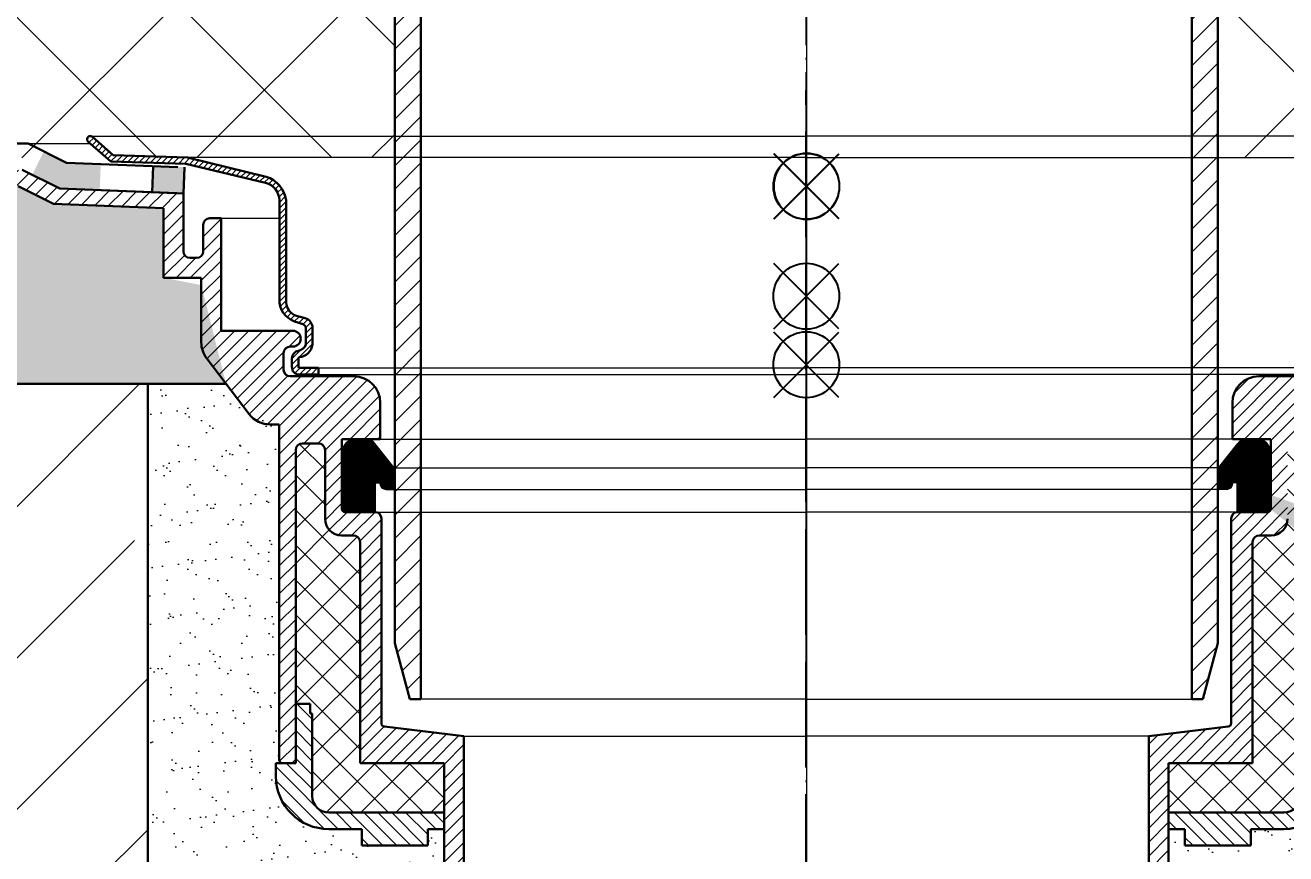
# Model space of a CAD drawing. Header units: millimetres. Extents: x -360149 to 682031, y -35655 to 209517.
# Drawn here: x 596915.3 to 597201.7, y 115526.6 to 115714.8 of the extents above; entities that cross this region are included whole.
import ezdxf
from ezdxf import colors
from ezdxf.entities.mleader import LeaderData, LeaderLine
from ezdxf.math import Vec2, Vec3

# ---------------------------------------------------------------- set-up
doc = ezdxf.new("R2010")
doc.units = ezdxf.units.MM
doc.header["$MEASUREMENT"] = 0
for name, pattern in [('ACAD_ISO03W100', [30, 12, -18]), ('ACAD_ISO04W100', [30, 24, -3, 0, -3]), ('CENTER', [2, 1.25, -0.25, 0.25, -0.25])]:
    doc.linetypes.add(name, pattern=pattern)
doc.layers.get('0').update_dxf_attribs({"color": 250, "lineweight": 9})
for name, color, linetype, lineweight in [('АР_Выноски АПР', 7, 'Continuous', 5), ('АР_Оси', 195, 'Continuous', 9), ('вспомогательный', 140, 'Continuous', 20), ('Маркер', 40, 'Continuous', 25), ('Основной', 7, 'Continuous', 30), ('Резинки', 7, 'Continuous', 20), ('Штриховка', 7, 'Continuous', 5)]:
    doc.layers.add(name, color=color, linetype=linetype, lineweight=lineweight)
doc.styles.add('ISOCPEUR', font='isocpeur.ttf', dxfattribs={"width": 0.7})
pattern_1 = [(45, (585125.7936323339, 112506.0227637521), (-19.83894012960156, 19.83894012960156), []), (135, (585125.7936323339, 112506.0227637521), (-19.83894012960156, -19.83894012960155), [])]
pattern_2 = [(37.50000000000001, (585136.5866699774, 112386.6955458538), (-0.2827796860897293, 8.649588415396183), [0, -6.823340360875739, 0, -7.631367508874179, 0, -7.294689530541497]), (7.499999999999996, (585136.5866699774, 112386.6955458538), (7.944597909730902, 12.66872575734786), [0, -3.681012563104017, 0, -6.149984404210371, 0, -2.356745848328792]), (327.5, (585131.0651516917, 112386.6955458538), (13.97950648340901, 0.02540371605469046), [0, -2.244519855551231, 0, -8.08027147998443, 0, -10.54924332109079]), (317.5, (585131.0651516917, 112386.6955458538), (13.49462170452663, 3.93992046445413), [0, -1.122259927775615, 0, -5.297066859100902, 0, -6.060203609988322])]
pattern_3 = [(45, (594463.2725875925, 111063.4426254094), (-1.587115210368125, 1.587115210368125), [])]
pattern_4 = [(45, (594463.2725875925, 111063.4426254094), (-3.967788025920312, 3.967788025920311), []), (135, (594463.2725875925, 111063.4426254094), (-3.967788025920312, -3.96778802592031), [])]
pattern_5 = [(45, (586371.7485935928, 115261.3610411582), (-0.1322596008640104, 0.1322596008640104), [])]
pattern_6 = [(135, (590350.4150345884, 114702.4834258211), (-1.587115210368125, -1.587115210368124), [])]

# ---------------------------------------------------------------- blocks, each defined once
blk = doc.blocks.new('маркер')
at = {"layer": 'Маркер'}
for p, q in [((4.949747468304849, -4.94974746830394), (-4.949747468306668, 4.949747468305759)), ((-4.949747468304849, -4.94974746830394), (4.949747468306668, 4.949747468305759))]:
    blk.add_line(p, q, dxfattribs=at)
blk.add_circle((0, 9.094947017729282e-13), 5, dxfattribs=at)
blk = doc.blocks.new('g10.1')
at = {"layer": 'Маркер'}
blk.add_blockref('маркер', (-1.818989403545856e-12, -9.094947017729282e-13), dxfattribs=at)

msp = doc.modelspace()

# ---------------------------------------------------------------- hatches: boundary and pattern name
at = {"layer": 'Резинки', "linetype": 'ACAD_ISO04W100'}
h = msp.add_hatch(dxfattribs=at)
h.set_pattern_fill('ANSI31', color=1, scale=1.496346570367487)
h.set_pattern_definition(pattern_5)
h.paths.add_polyline_path([(596999.1689783643, 115614.2761700654), (596994.723931906, 115619.831608224, 0.2265427828695293), (596993.3671594292, 115620.8361349683), (596990.247929731, 115620.8361349683, 0.3851571281180953), (596987.257395962, 115617.7604534179), (596987.257395962, 115604.996024484, 0.4142135623728642), (596988.0066666848, 115604.2467537613), (596994.8946556342, 115604.2467537612), (596994.8946556342, 115610.9194825371), (596995.8415371077, 115610.9194825371, 0.4171045945642406), (596997.3402929464, 115609.406206147), (596999.1689535743, 115609.406275517)])
at = {"layer": 'Штриховка'}
h = msp.add_hatch(dxfattribs=at)
h.set_pattern_fill('ANSI37', color=256, scale=224.4519855551231)
h.set_pattern_definition(pattern_1)
h.paths.add_polyline_path([(596494.2451783379, 115684.2184973759), (596999.2623402779, 115684.8005912196), (596999.4041860979, 115983.4878115142), (596494.2451783379, 115983.4878115142)])
h = msp.add_hatch(dxfattribs=at)
h.set_pattern_fill('ANSI37', color=256, scale=224.4519855551231)
h.set_pattern_definition(pattern_1)
h.paths.add_polyline_path([(597691.3941482166, 115684.2184973759), (597186.3769862766, 115684.8005912196), (597186.2351404566, 115983.4878115142), (597691.3941482166, 115983.4878115142)])
h = msp.add_hatch(dxfattribs=at)
h.set_pattern_fill('AR-SAND', color=256, scale=4.489039711102461)
h.set_pattern_definition([(37.50000000000001, (585124.8256494533, 113134.4737224842), (-0.2827796860897293, 8.649588415396183), [0, -6.823340360875739, 0, -7.631367508874179, 0, -7.294689530541497]), (7.499999999999996, (585124.8256494533, 113134.4737224842), (7.944597909730902, 12.66872575734786), [0, -3.681012563104017, 0, -6.149984404210371, 0, -2.356745848328792]), (327.5, (585119.3041289035, 113134.4737224842), (13.97950648340901, 0.02540371605469046), [0, -2.244519855551231, 0, -8.08027147998443, 0, -10.54924332109079]), (317.5, (585119.3041289035, 113134.4737224842), (13.49462170452663, 3.93992046445413), [0, -1.122259927775615, 0, -5.297066859100902, 0, -6.060203609988322])])
h.paths.add_polyline_path([(596494.2451783379, 115633.3427140262), (596960.9583043759, 115633.3427140262), (596955.3204079035, 115655.7878566872), (596946.7617934092, 115657.4640866616), (596946.7617934092, 115673.2913196882), (596921.7293987717, 115674.2657062669), (596913.7214570406, 115678.2328875637), (596893.9758184196, 115678.2329993482), (596827.9305680837, 115678.2328875637), (596827.9305680837, 115681.9737538242), (596819.2318170825, 115678.2328875637), (596494.2451783379, 115678.2331111328)])
h = msp.add_hatch(dxfattribs=at)
h.set_pattern_fill('ANSI35', color=256, scale=194.5250541477733)
h.set_pattern_definition([(45, (585136.5866699774, 112356.768614355), (-34.38749622464271, 34.3874962246427), []), (45, (585170.9741669453, 112356.768614355), (-34.38749622464271, 34.3874962246427), [60.78907942117917, -12.15781588423583, 0, -12.15781588423583])])
h.paths.add_polyline_path([(596494.2451783379, 115304.1464686722), (596943.1491477056, 115304.1464686722), (596943.1491477056, 115633.3427140262), (596494.2451783379, 115633.3427140262)])
h = msp.add_hatch(dxfattribs=at)
h.set_pattern_fill('AR-SAND', color=256, scale=4.489039711102461)
h.set_pattern_definition(pattern_2)
edge = h.paths.add_edge_path()
edge.add_line((596943.1491477056, 115304.1464686722), (597010.4849619821, 115304.1464686722))
edge.add_line((597010.4849633971, 115304.1464686722), (597010.4849997625, 115417.7472269495))
edge.add_line((597010.484999621, 115417.7472270203), (597005.397384949, 115426.5592341116))
edge.add_line((597005.3973842415, 115426.5592338817), (597005.3973842415, 115484.9626019173))
edge.add_arc((597003.9010379637, 115484.9626020765), 1.496346570367147, 359.9999999997655, 450.0000000000391)
edge.add_line((597003.9010379637, 115486.4589486373), (597001.2076141543, 115486.4589486373))
edge.add_arc((597001.2076133053, 115489.4516417588), 2.992693140735144, 180.0000000000032, 269.9999999999495, ccw=False)
edge.add_line((596998.2149207497, 115489.4516417588), (596998.2149207497, 115506.0610886897))
edge.add_arc((597001.2076133053, 115506.0610887251), 2.992693140734293, 90.00000000000318, 180.0000000000065, ccw=False)
edge.add_line((597001.2076133053, 115509.0537818466), (597003.9010371147, 115509.0537818466))
edge.add_line((597003.9010379637, 115509.0537818466), (597005.3973845245, 115510.5501284251))
edge.add_line((597005.3973842415, 115510.5501284074), (597005.3973842415, 115521.0245544037))
edge.add_line((597005.3973842415, 115521.0245543329), (597010.4847882208, 115521.0245543329))
edge.add_line((597010.4847890699, 115521.0245543329), (597010.4850359864, 115532.2416664209))
edge.add_line((597010.4850358448, 115532.2416663324), (597006.7522291088, 115532.2416663324))
edge.add_line((597006.7522288259, 115532.2416663324), (597006.7519819094, 115528.4953127241))
edge.add_line((597006.751982051, 115528.4953130071), (596991.7648829254, 115528.4953130071))
edge.add_line((596991.7648832083, 115528.4953130071), (596991.7648832083, 115532.2416666154))
edge.add_line((596991.7648832083, 115532.2416663324), (596983.2667720306, 115532.2885014054))
edge.add_arc((596984.4007321852, 115544.3564756159), 12.12113287166411, 180.626326588725, 264.63199445246937, ccw=False)
edge.add_line((596972.2803234864, 115544.2239763992), (596972.272497153, 115547.2270808896))
edge.add_line((596972.2724968699, 115547.2270810488), (596973.0212521375, 115547.9763517634))
edge.add_line((596973.0212529865, 115547.9763516573), (596973.021499903, 115624.1311049053))
edge.add_line((596973.0214997614, 115624.1311051352), (596966.6014275542, 115625.9968434382))
edge.add_line((596966.6014284033, 115625.9968433144), (596960.9583042344, 115633.3427142031))
edge.add_line((596960.9583043759, 115633.3427140262), (596943.1491499696, 115633.3427140262))
edge.add_line((596943.1491477056, 115633.3427140262), (596943.1491477056, 115304.1464685484))
h = msp.add_hatch(dxfattribs=at)
h.set_pattern_fill('AR-SAND', color=256, scale=4.489039711102461)
h.set_pattern_definition(pattern_2)
edge = h.paths.add_edge_path()
edge.add_line((597242.4901788486, 115304.1464686722), (597175.1543645721, 115304.1464686722))
edge.add_line((597175.1543631572, 115304.1464686722), (597175.1543267919, 115417.7472269495))
edge.add_line((597175.1543269334, 115417.7472270203), (597180.2419416055, 115426.5592341116))
edge.add_line((597180.2419423128, 115426.5592338817), (597180.2419423128, 115484.9626019173))
edge.add_arc((597181.7382885907, 115484.9626020765), 1.496346570367147, 89.99999999996089, 180.0000000002345, ccw=False)
edge.add_line((597181.7382885907, 115486.4589486373), (597184.4317124, 115486.4589486373))
edge.add_arc((597184.4317132491, 115489.4516417588), 2.992693140735144, 270.0000000000505, 359.9999999999968)
edge.add_line((597187.4244058046, 115489.4516417588), (597187.4244058046, 115506.0610886897))
edge.add_arc((597184.4317132491, 115506.0610887251), 2.992693140734293, 359.9999999999935, 449.9999999999968)
edge.add_line((597184.4317132491, 115509.0537818466), (597181.7382894397, 115509.0537818466))
edge.add_line((597181.7382885907, 115509.0537818466), (597180.2419420299, 115510.5501284251))
edge.add_line((597180.2419423128, 115510.5501284074), (597180.2419423128, 115521.0245544037))
edge.add_line((597180.2419423128, 115521.0245543329), (597175.1545383334, 115521.0245543329))
edge.add_line((597175.1545374845, 115521.0245543329), (597175.154290568, 115532.2416664209))
edge.add_line((597175.1542907094, 115532.2416663324), (597178.8870974454, 115532.2416663324))
edge.add_line((597178.8870977284, 115532.2416663324), (597178.887344645, 115528.4953127241))
edge.add_line((597178.8873445034, 115528.4953130071), (597193.8744436289, 115528.4953130071))
edge.add_line((597193.874443346, 115528.4953130071), (597193.874443346, 115532.2416666154))
edge.add_line((597193.874443346, 115532.2416663324), (597202.3725545238, 115532.2885014054))
edge.add_arc((597201.238594369, 115544.3564756159), 12.12113287166411, 275.3680055475306, 359.373673411275)
edge.add_line((597213.359003068, 115544.2239763992), (597213.3668294013, 115547.2270808896))
edge.add_line((597213.3668296845, 115547.2270810488), (597212.6180744169, 115547.9763517634))
edge.add_line((597212.6180735679, 115547.9763516573), (597212.6178266513, 115624.1311049053))
edge.add_line((597212.6178267929, 115624.1311051352), (597219.0378990001, 115625.9968434382))
edge.add_line((597219.0378981511, 115625.9968433144), (597224.68102232, 115633.3427142031))
edge.add_line((597224.6810221785, 115633.3427140262), (597242.4901765848, 115633.3427140262))
edge.add_line((597242.4901788486, 115633.3427140262), (597242.4901788486, 115304.1464685484))
h = msp.add_hatch(dxfattribs=at)
h.set_pattern_fill('ANSI37', color=256, scale=44.89039711102461)
h.set_pattern_definition(pattern_4)
h.paths.add_polyline_path([(596976.7686653129, 115560.7139539384), (596980.0649125222, 115560.7139539384), (596980.0649125222, 115558.4661417702), (596980.514474956, 115558.4661417702), (596980.5144749559, 115539.7343737026, 0.4142135623730951), (596984.2608285694, 115535.9880200891), (597010.4847883659, 115535.9880200891), (597010.4847883659, 115547.2270809297), (596991.3794444057, 115547.2270809297), (596991.3794444057, 115597.4283901846, 0.4142135623730953), (596989.8809029602, 115598.92693163), (596987.1835283586, 115598.92693163, -0.4142135623730951), (596983.437174745, 115602.6732852436), (596983.437174745, 115618.3330433481, 0.1297174669475487), (596983.2420726877, 115619.0724162075), (596982.6780061589, 115619.6364827362, 0.1297174669468799), (596981.9386332997, 115619.8315847935), (596978.2672067583, 115619.8315847935, 0.4142135623728234), (596976.7686653129, 115618.3330433481)])
at = {"layer": 'Штриховка', "linetype": 'ACAD_ISO04W100'}
h = msp.add_hatch(dxfattribs=at)
h.set_pattern_fill('ANSI31', color=256, scale=17.95615884440985, angle=90)
h.set_pattern_definition(pattern_6)
h.paths.add_polyline_path([(596980.514474956, 115558.4661417702), (596980.0649125222, 115558.4661417702), (596980.0649125222, 115560.7139539384), (596976.7686653129, 115560.7139539384), (596976.7686653129, 115547.2270809297), (596976.7681213424, 115547.2270809297), (596972.2724970061, 115547.2270809297), (596972.2724970061, 115544.2299980389, 0.414213562373095), (596984.2608285694, 115532.2416664756), (596991.764635493, 115532.2416664756), (596991.764635493, 115528.4953128621), (597006.751981567, 115528.4953128621), (597006.751981567, 115532.2416664756), (597010.4847883659, 115532.2416664756), (597010.4847883659, 115535.9880200891), (596984.2608285694, 115535.9880200891, -0.4142135623730951), (596980.5144749559, 115539.7343737026)])

# ---------------------------------------------------------------- linework, layer by layer
for p, q in [((596930.1330713173, 115689.6606103498), (597092.7839110624, 115689.6606103498)), ((597255.4346498998, 115689.6606103498), (597092.7838101548, 115689.6606103498)), ((596916.0126439077, 115687.9591401038), (596930.0521730727, 115687.9591401038)), ((596981.9403858306, 115635.4773472248), (597092.7839006996, 115635.4773472248)), ((596981.941102562, 115636.9758883274), (597092.7839009862, 115636.9758883274)), ((597203.6266186549, 115636.9758883274), (597092.783820231, 115636.9758883274)), ((597203.6273353866, 115635.4773472248), (597092.7838205176, 115635.4773472248)), ((596995.9935824897, 115620.8361349683), (597092.7838978993, 115620.8361268861)), ((596999.1689783643, 115614.2761700654), (596994.723931906, 115619.8316082241)), ((596999.1689783643, 115614.2761700654), (596999.1691631032, 115609.406275525)), ((596999.1689783643, 115614.2761700654), (597092.7838966447, 115614.2761700654)), ((597186.3987428527, 115614.2761700654), (597092.7838245723, 115614.2761700654)), ((597186.3987428527, 115614.2761700654), (597186.398558114, 115609.406275525)), ((596994.8946556342, 115604.2467537613), (596994.8946556342, 115610.9194825371)), ((596994.8946556342, 115610.9194825371), (596995.8415371077, 115610.9194825371)), ((596997.3400785936, 115609.4062061389), (596999.1691560016, 115609.4062755247)), ((596999.1691631032, 115609.406275525), (597092.7838957133, 115609.4062755248)), ((597186.398558114, 115609.406275525), (597092.7838255038, 115609.4062755248)), ((597188.2276426235, 115609.4062061389), (597186.3985652154, 115609.4062755247)), ((596994.8946556342, 115604.2467537613), (597092.7838947265, 115604.2467428824)), ((597014.9804127021, 115553.3388177775), (597092.7838849903, 115553.3388177775)), ((597170.5873085151, 115553.3388177775), (597092.7838362269, 115553.3388177775))]:
    msp.add_line(p, q)
at = {"layer": 'вспомогательный'}
for q in [(597002.670372504, 115561.7708017548), (597182.8976312629, 115561.7708017548)]:
    msp.add_line((597092.7840018835, 115561.7708017548), q, dxfattribs=at)
at = {"layer": 'Маркер', "color": 3}
for p, q in [((597100.1904492073, 115645.8577135636), (597085.3773739106, 115660.6707888604)), ((597085.3773739106, 115645.8577135636), (597100.1904492073, 115660.6707888604))]:
    msp.add_line(p, q, dxfattribs=at)
msp.add_circle((597092.783911559, 115653.264251212), 7.481732851837434, dxfattribs=at)
at = {"layer": 'Основной'}
for p, q in [((596826.6981356506, 115687.9591401038), (596916.0126439077, 115687.9591401038)), ((596952.7559596654, 115661.959710811), (596954.2545011109, 115661.959710811)), ((596955.3204074991, 115657.4640864747), (596946.7617938838, 115657.4640864747)), ((596955.3204074991, 115642.764027407), (596955.3204074991, 115657.4640864747)), ((596976.9690309707, 115648.7931623838), (596978.9117724719, 115648.2614451888)), ((596977.2683032819, 115647.2945984602), (596978.3809797317, 115646.9258011721)), ((596979.0866713016, 115642.3418958352), (596979.0866877856, 115646.0882252259)), ((596980.585229231, 115646.0882395583), (596980.5852127471, 115642.341889841)), ((596959.8160318354, 115645.4074597387), (596976.1103603542, 115645.4074597387)), ((596974.0272189067, 115640.32827089), (596974.0272189067, 115636.5810400943)), ((596976.1103603542, 115641.8268123354), (596975.5257603521, 115641.8268123354)), ((596966.1795717572, 115626.4918567658), (596956.5471497977, 115639.1306134819)), ((596975.9261613657, 115637.2267086296), (596975.9261613657, 115639.1522154718)), ((596977.4236258816, 115639.2125263105), (596977.4236258816, 115637.1663977908)), ((596975.5257603521, 115635.0824986488), (596989.999416708, 115635.0824986488)), ((596981.9405119035, 115635.4773472248), (596977.5247394799, 115635.4794592279)), ((596977.614135345, 115636.9758883274), (596981.9412286349, 115636.9758883274)), ((596981.9412286349, 115636.9758883274), (596981.9405119035, 115635.4773472248)), ((597210.041960865, 115635.0824986488), (597195.568304509, 115635.0824986488)), ((596960.9583028194, 115633.3427140262), (596494.2451783379, 115633.3427140262)), ((596943.1491477056, 115633.3427140262), (596943.1491477056, 115304.1464686723)), ((596995.9935824897, 115629.0883328672), (596995.9935824897, 115620.8361349683)), ((596973.0212522306, 115624.1311049092), (596970.9469952402, 115624.1311049092)), ((596973.0212522306, 115547.9763516524), (596973.0212522306, 115624.1311049092)), ((596995.9935824897, 115620.8361349683), (596987.257395962, 115620.8361349683)), ((596987.257395962, 115620.8361349683), (596987.257395962, 115604.996024484)), ((596976.7686653129, 115618.3330433481), (596976.7686653129, 115547.2270809297)), ((596981.9386332997, 115619.8315847935), (596978.2672067583, 115619.8315847935)), ((596983.2420726877, 115619.0724162075), (596982.6780061589, 115619.6364827362)), ((596983.437174745, 115602.6732852436), (596983.437174745, 115618.3330433481)), ((596994.8946556342, 115604.2467537613), (596988.0004537525, 115604.2467537613)), ((596996.2486446344, 115602.7482123159), (596996.2486446344, 115556.2878424442)), ((596989.8809029602, 115598.9269316301), (596987.1835283586, 115598.9269316301)), ((596991.3794444057, 115547.2270809297), (596991.3794444057, 115597.4283901847)), ((596976.7681213424, 115547.2270809297), (596976.7681213424, 115560.7139539384)), ((596976.7681213424, 115560.7139539384), (596980.0649125222, 115560.7139539384)), ((596980.0649125222, 115560.7139539384), (596980.0649125222, 115558.4661417703)), ((596980.0649125222, 115558.4661417703), (596980.514474956, 115558.4661417703)), ((596980.514474956, 115558.4661417703), (596980.514474956, 115539.7343737026)), ((596996.9071635741, 115555.544087962), (597014.9804127021, 115553.3388177775)), ((597188.660557643, 115555.544087962), (597170.5873085151, 115553.3388177775)), ((597014.9804127021, 115553.3388177775), (597014.9804127021, 115433.3379310786)), ((597170.5873085151, 115553.3388177775), (597170.5873085151, 115433.3379310786)), ((596972.2724970061, 115547.2270809297), (596976.7681213424, 115547.2270809297)), ((596972.2724970061, 115544.2299980389), (596972.2724970061, 115547.2270809297)), ((596976.7686653129, 115547.2270809297), (596973.7705229532, 115547.2270809297)), ((597010.4847883659, 115547.2270809297), (596991.3794444057, 115547.2270809297)), ((597010.4847883659, 115440.0813675829), (597010.4847883659, 115547.2270809297)), ((597175.0829328513, 115440.0813675829), (597175.0829328513, 115547.2270809297)), ((597175.0829328513, 115547.2270809297), (597194.1882768115, 115547.2270809297)), ((596984.2608285694, 115535.9880200891), (597010.4853038641, 115535.9880200891)), ((596984.2608285694, 115535.9880200891), (597010.4847883659, 115535.9880200891)), ((597201.3068926476, 115535.9880200891), (597175.082417353, 115535.9880200891)), ((597201.3068926476, 115535.9880200891), (597175.0829328513, 115535.9880200891)), ((596991.764635493, 115532.2416664756), (596984.2608285694, 115532.2416664756)), ((596991.764635493, 115528.4953128621), (596991.764635493, 115532.2416664756)), ((597010.4847883659, 115532.2416664756), (597006.751981567, 115532.2416664756)), ((597006.751981567, 115532.2416664756), (597006.751981567, 115528.4953128621)), ((597175.0829328513, 115532.2416664756), (597178.81573965, 115532.2416664756)), ((597178.81573965, 115532.2416664756), (597178.81573965, 115528.4953128621)), ((597193.8030857241, 115528.4953128621), (597193.8030857241, 115532.2416664756)), ((597193.8030857241, 115532.2416664756), (597201.3068926476, 115532.2416664756)), ((597006.751981567, 115528.4953128621), (596991.764635493, 115528.4953128621)), ((597006.751981567, 115528.4953128621), (596991.7646369915, 115528.4953128621)), ((597178.81573965, 115528.4953128621), (597193.8030842256, 115528.4953128621)), ((597178.81573965, 115528.4953128621), (597193.8030857241, 115528.4953128621))]:
    msp.add_line(p, q, dxfattribs=at)
at = {"layer": 'Основной', "color": 0, "ltscale": 4}
for p, q in [((597002.670372504, 115561.7708017548), (596999.2623412355, 115574.4897476029)), ((597182.8976312629, 115561.7708017548), (597186.3056625314, 115574.4897476029)), ((597002.670372504, 115561.7708017548), (597005.1729101884, 115561.7708017548)), ((597182.8976312629, 115561.7708017548), (597180.3950935786, 115561.7708017548))]:
    msp.add_line(p, q, dxfattribs=at)
at = {"layer": 'Основной'}
for centre, radius, start, end in [((596930.1331973902, 115688.8964656938), 0.7569594183992978, 48.58398880824041, 228.6285787714748), ((596952.7559596654, 115663.4582522564), 1.498541445409097, 180, 270), ((596954.2545011109, 115663.4582522564), 1.498541445408387, 270, 0), ((596978.3667889289, 115652.5286903037), 5.348120056877816, 187.9240461428438, 258.1472837017606), ((596978.0159725115, 115652.0879863117), 3.457159427350068, 184.2499163321686, 252.3721679087015), ((596978.1394958904, 115646.0062478388), 0.9507327586546249, 4.946498369519731, 75.28580347337939), ((596978.3374148661, 115646.0882487505), 2.247814364852764, 359.9997656963712, 75.19570359995076), ((596976.1103603542, 115643.617136037), 1.7903237016483, 270, 90), ((596961.3145732807, 115642.764027407), 5.994165781643452, 180, 217.3122454416692), ((596975.5257603521, 115640.32827089), 1.498541445409807, 90, 180), ((596977.6852447615, 115639.1522154718), 1.759083395805783, 99.18044164236927, 180), ((596977.0665992066, 115642.9801273963), 2.118497296320778, 279.1804416423693, 342.466332052848), ((596977.2327924669, 115642.7613793786), 3.378563778688196, 276.0811962705702, 352.867629920434), ((596977.525507419, 115637.0850650661), 1.605606021853292, 174.9388942219771, 269.9725962212542), ((596977.590709867, 115639.233439825), 0.1683877469035032, 90, 187.1344755998846), ((596977.614135345, 115637.1663977908), 0.1905094634287459, 180, 270), ((596975.5257603521, 115636.5810400943), 1.498541445409807, 180, 270), ((596989.999416708, 115629.0883328672), 5.994165781639229, 0, 90), ((596970.9469952402, 115630.1252706908), 5.994165781639229, 217.3122454416692, 270), ((596978.2672067583, 115618.3330433481), 1.498541445409807, 90, 180), ((596981.9386332997, 115618.3330433481), 1.498541445410517, 0, 90), ((596988.0066666848, 115604.996024484), 0.7492707227056133, 180, 270), ((596994.750103189, 115602.7482123159), 1.498541445409807, 0, 90), ((596987.1835283586, 115602.6732852436), 3.746353613523807, 180, 270), ((596989.8809029602, 115597.4283901847), 1.498541445409807, 0, 90), ((596996.9979153571, 115556.2878424442), 0.7492707227041937, 180, 263.0432459339324), ((596973.7705229532, 115547.9763516524), 0.7492707227041937, 180, 270), ((596984.2608285694, 115544.2299980389), 11.98833156327846, 180, 270), ((597201.3068926476, 115544.2299980389), 11.98833156327846, 270, 0), ((596984.2608285694, 115539.7343737026), 3.746353613524518, 180, 270), ((597201.3068926476, 115539.7343737026), 3.746353613524518, 270, 0)]:
    msp.add_arc(centre, radius, start, end, dxfattribs=at)
at = {"layer": 'Резинки'}
for centre, radius, start, end in [((596990.4528887173, 115617.6451377144), 3.197572776391233, 93.67508169592475, 177.9332648307296), ((596992.9938979615, 115618.9134547966), 1.958576821566941, 27.95552309876033, 79.0134880038791), ((596997.3401289328, 115610.9048692113), 1.498663073252698, 179.4413052703873, 269.998073929321)]:
    msp.add_arc(centre, radius, start, end, dxfattribs=at)

# ---------------------------------------------------------------- block references
at = {"layer": 'Маркер', "xscale": 1.496346570367487, "yscale": 1.496346570367487, "zscale": 1.496346570367487}
msp.add_blockref('маркер', (597092.783911559, 115637.7022468802), dxfattribs=at)

# ---------------------------------------------------------------- next in the draw order: block references
at = {"layer": 'Штриховка', "xscale": 1.496346570367487, "yscale": 1.496346570367487, "zscale": 1.496346570367487}
msp.add_blockref('g10.1', (597092.7838049163, 115678.2332118804), dxfattribs=at)

# ---------------------------------------------------------------- next in the draw order: leaders
at = {"layer": 'АР_Выноски АПР'}
ml = msp.add_multileader_mtext('Standard', dxfattribs=at)
ml.set_content('3б', color=256, style='ISOCPEUR')
ml.set_leader_properties()
ml.build(insert=Vec2(0, 0))
ml.multileader.update_dxf_attribs({"text_left_attachment_type": 6, "text_right_attachment_type": 6, "dogleg_length": 100, "arrow_head_size": 37.09322641669925})
ctx = ml.context
ctx.base_point, ctx.char_height, ctx.arrow_head_size, ctx.landing_gap_size, ctx.plane_origin = Vec3(597284.9081779335, 115566.4336978281), 37.09322641669925, 37.09322641669925, 3.709322641669925, Vec3(597877.0310248316, 114371.7390218266)
ctx.left_attachment, ctx.right_attachment = 6, 6
notes = []
notes.append((ctx, [(1, (1, 1, 0), (597270.0708873669, 115566.4336978281), (1, 0), 14.8372905666797, [(1, [(597190.6730655925, 115610.9194825342)], 0, [])])]))
ctx.mtext.insert, ctx.mtext.width, ctx.mtext.defined_height, ctx.mtext.flow_direction = Vec3(597288.6175005753, 115610.9455695282), 23.46258974943203, 393.4110237990794, 5
ctx.mtext.has_bg_fill, ctx.mtext.bg_color, ctx.mtext.bg_scale_factor, ctx.mtext.bg_transparency, ctx.mtext.use_window_bg_color = 1, -1027028792, 1.5, 0, 1
for ctx, leaders in notes:
    for number, flags, end, landing, length, lines in leaders:
        leader = LeaderData()
        leader.index, (leader.has_last_leader_line, leader.has_dogleg_vector, leader.attachment_direction) = number, flags
        leader.last_leader_point, leader.dogleg_vector, leader.dogleg_length = Vec3(end), Vec3(landing), length
        for number, points, colour, breaks in lines:
            line = LeaderLine()
            line.index, line.vertices, line.color, line.breaks = number, Vec3.list(points), colors.encode_raw_color(colour), breaks
            leader.lines.append(line)
        ctx.leaders.append(leader)

# ---------------------------------------------------------------- next in the draw order: hatches: boundary and pattern name
at = {"layer": 'Резинки', "linetype": 'ACAD_ISO04W100'}
h = msp.add_hatch(dxfattribs=at)
h.set_pattern_fill('ANSI31', color=1, scale=1.496346570367487)
h.set_pattern_definition(pattern_5)
h.paths.add_polyline_path([(597186.3987428527, 115614.2761700654), (597190.8437893111, 115619.831608224, -0.2265427828695293), (597192.2005617879, 115620.8361349683), (597195.319791486, 115620.8361349683, -0.3851571281180953), (597198.3103252552, 115617.7604534179), (597198.3103252552, 115604.996024484, -0.4142135623728642), (597197.5610545324, 115604.2467537613), (597190.673065583, 115604.2467537612), (597190.673065583, 115610.9194825371), (597189.7261841093, 115610.9194825371, -0.4171045945642406), (597188.2274282706, 115609.406206147), (597186.3987676428, 115609.406275517)])
at = {"layer": 'Штриховка'}
h = msp.add_hatch(dxfattribs=at)
h.set_pattern_fill('ANSI31', color=256, scale=29.92693140734973)
h.set_pattern_definition([(45, (596991.8554257122, 115850.0877686611), (-2.645192017280208, 2.645192017280208), [])])
edge = h.paths.add_edge_path()
edge.add_line((597002.670372504, 115561.7708017548), (597005.1729101884, 115561.7708017548))
edge.add_line((597005.1729101884, 115561.7708017548), (597005.1729101884, 115746.1282295088))
edge.add_line((597005.1729101884, 115746.1282295088), (596999.2623412355, 115756.3656352369))
edge.add_line((596999.2623412355, 115756.3656352369), (596999.2623412355, 115814.5828207819))
edge.add_arc((596991.8554257122, 115814.5828207819), 7.406915523319061, 0, 90)
edge.add_line((596991.8554257122, 115821.9897363053), (596991.1820697555, 115821.9897363053))
edge.add_line((596991.1820697555, 115821.9897363053), (596991.1820697555, 115835.3072207815))
edge.add_line((596991.1820697555, 115835.3072207815), (596991.8554257122, 115835.3072207815))
edge.add_arc((596991.8554257122, 115842.7141363049), 7.406915523319061, 270, 360)
edge.add_line((596999.2623412355, 115842.7141363049), (596999.2623412355, 115854.6849088678))
edge.add_line((596999.2623412355, 115854.6849088678), (596993.3517722825, 115854.6849088678))
edge.add_line((596993.3517722825, 115854.6849088678), (596993.3517722825, 115842.7141363049))
edge.add_arc((596991.8554257122, 115842.7141363049), 1.496346570367487, -90, 0, ccw=False)
edge.add_line((596991.8554257122, 115841.2177897345), (596988.2641939432, 115841.2177897345))
edge.add_arc((596988.2641939432, 115838.2250965937), 2.992693140734979, 90, 180)
edge.add_line((596985.2715008026, 115838.2250965937), (596985.2715008026, 115819.071860493))
edge.add_arc((596988.2641939432, 115819.071860493), 2.992693140734989, 180, 270)
edge.add_line((596988.2641939432, 115816.0791673523), (596991.8554257122, 115816.0791673523))
edge.add_arc((596991.8554257122, 115814.5828207819), 1.496346570367487, 0, 90, ccw=False)
edge.add_line((596993.3517722825, 115814.5828207819), (596993.3517722825, 115754.7819030591))
edge.add_line((596993.3517722825, 115754.7819030591), (596999.2623412355, 115744.544497331))
edge.add_line((596999.2623412355, 115744.544497331), (596999.2623412355, 115574.4897476029))
edge.add_line((596999.2623412355, 115574.4897476029), (597002.670372504, 115561.7708017548))
at = {"layer": 'Штриховка', "linetype": 'Continuous'}
h = msp.add_hatch(dxfattribs=at)
h.set_pattern_fill('ANSI31', color=256, scale=7.481732851837434, style=0)
h.set_pattern_definition([(45, (590349.5172266462, 114702.4834258211), (-0.661298004320052, 0.6612980043200519), [])])
edge = h.paths.add_edge_path()
edge.add_line((596930.6339422872, 115689.4641294228), (596935.3125322455, 115685.3196601833))
edge.add_line((596935.3125322455, 115685.3196601833), (596952.1953588888, 115684.8005910739))
edge.add_line((596952.1953588888, 115684.8005910739), (596970.0600872996, 115680.4126078669))
edge.add_arc((596968.1844743032, 115674.2581812341), 6.433886173294829, 367.15067051694456, 433.0509613573706, ccw=False)
edge.add_line((596974.5683192585, 115675.0590650428), (596974.5683192585, 115651.8317864808))
edge.add_arc((596977.8308567728, 115652.0118753617), 3.267504098951609, 183.1594647207021, 260.0861610654724)
edge.add_line((596977.2683002847, 115648.7931623838), (596978.9117724719, 115648.2614451888))
edge.add_arc((596978.3374148661, 115646.0882487505), 2.247814364852124, 359.99976569525097, 435.1957036034819, ccw=False)
edge.add_line((596980.585229231, 115646.0882395583), (596980.5852127471, 115642.341889841))
edge.add_arc((596977.2327924669, 115642.7613793785), 3.378563778689551, 276.0811962641204, 352.8676299191911, ccw=False)
edge.add_arc((596977.590709867, 115639.233439825), 0.1683877469022134, 449.9999999997685, 547.1344755986352)
edge.add_line((596977.4236258816, 115639.2125263105), (596977.4236258816, 115637.1663977908))
edge.add_arc((596977.614135345, 115637.1663977908), 0.1905094634307972, 540, 629.9999999995907)
edge.add_line((596977.614135345, 115636.9758883274), (596981.941228635, 115636.9758883274))
edge.add_line((596981.9412286349, 115636.9758883274), (596981.9405119034, 115635.4773472248))
edge.add_line((596981.9405119035, 115635.4773472248), (596977.52473948, 115635.4794592279))
edge.add_arc((596977.525507419, 115637.0850650661), 1.605606021854379, 174.9388942211911, 269.9725962200307, ccw=False)
edge.add_line((596975.9261613657, 115637.2267086296), (596975.9261613657, 115639.1522154718))
edge.add_arc((596977.6852447615, 115639.1522154718), 1.759083395808434, 99.18044163809941, 180.0000000000665, ccw=False)
edge.add_arc((596977.0665992066, 115642.9801273963), 2.118497296324075, 279.1804416380066, 342.4663320529319)
edge.add_line((596979.0866713016, 115642.3418958351), (596979.0866877856, 115646.0882252259))
edge.add_arc((596978.1394958904, 115646.0062478388), 0.9507327586591244, 364.946498368726, 435.285803477113)
edge.add_line((596978.3809797317, 115646.9258011721), (596977.2683032817, 115647.2945984602))
edge.add_arc((596978.3667886882, 115652.5286898767), 5.348119589603702, 187.9240288773582, 258.1472852867128, ccw=False)
edge.add_line((596973.0697343659, 115651.7913984481), (596973.0697823192, 115675.0589360455))
edge.add_arc((596968.8744493127, 115674.9519853901), 4.196696019220807, 361.4603117856146, 435.3485435678887)
edge.add_line((596969.9359546404, 115679.0122149301), (596951.7719927958, 115683.3149559447))
edge.add_line((596951.7719927959, 115683.3149559447), (596934.7303149573, 115683.8389485057))
edge.add_line((596934.7303149573, 115683.8389485056), (596929.6328944244, 115688.3284124361))
edge.add_arc((596930.1331973902, 115688.8964656938), 0.756959418397874, 48.58398880930349, 228.6285787734299, ccw=False)
at = {"layer": 'Штриховка', "linetype": 'ACAD_ISO03W100', "ltscale": 0.5}
h = msp.add_hatch(color=7, dxfattribs=at)
h.dxf.hatch_style = 1
h.paths.add_polyline_path([(596919.5427677506, 115686.1813448478), (596924.6867705019, 115683.5907887951), (596932.4742357406, 115683.2829140729), (596932.2381572054, 115677.3651824537), (596923.2028775902, 115677.7255327023), (596916.9051829724, 115680.8387986206)])
at = {"layer": 'Штриховка', "linetype": 'ACAD_ISO04W100'}
h = msp.add_hatch(dxfattribs=at)
h.set_pattern_fill('ANSI31', color=256, scale=17.95615884440985)
h.set_pattern_definition(pattern_3)
edge = h.paths.add_edge_path()
edge.add_arc((596970.9469952402, 115630.1252706908), 5.994165781639648, 217.3122454392338, 270.0000000000032)
edge.add_line((596970.9469952402, 115624.1311049092), (596973.0212522305, 115624.1311049092))
edge.add_line((596973.0212522306, 115624.1311049092), (596973.0212522306, 115547.9763516524))
edge.add_arc((596973.7705229532, 115547.9763516524), 0.7492707227035142, 179.999999999948, 270)
edge.add_line((596973.7705229532, 115547.2270809297), (596976.7681213423, 115547.2270809297))
edge.add_line((596976.7681213424, 115547.2270809297), (596976.7681213424, 115560.7139539384))
edge.add_line((596976.7681213424, 115560.7139539384), (596976.768665313, 115618.3330574955))
edge.add_arc((596978.2672067583, 115618.3330433481), 1.498541445410017, 90.00000000000648, 179.9994590817649, ccw=False)
edge.add_line((596978.2672067583, 115619.8315847935), (596981.9386332995, 115619.8315847935))
edge.add_arc((596981.9386332997, 115618.3330433481), 1.498541445411111, 2.5977442419389263e-11, 89.99999999994799, ccw=False)
edge.add_line((596983.437174745, 115618.3330433481), (596983.437174745, 115602.6732852436))
edge.add_arc((596987.1835283586, 115602.6732852436), 3.746353613523015, 180, 270)
edge.add_line((596987.1835283586, 115598.92693163), (596989.8809029603, 115598.92693163))
edge.add_arc((596989.8809029602, 115597.4283901846), 1.498541445411111, 5.2011728257639334e-11, 89.99999999989592, ccw=False)
edge.add_line((596991.3794444057, 115597.4283901846), (596991.3794444057, 115547.2270809297))
edge.add_line((596991.3794444057, 115547.2270809297), (597010.4847883658, 115547.2270809297))
edge.add_line((597010.4847883659, 115547.2270809297), (597010.4847883659, 115535.9880200891))
edge.add_line((597010.4847883659, 115535.9880200891), (597010.4853038641, 115535.9880200891))
edge.add_line((597010.4853038641, 115535.9880200891), (597010.4853038641, 115532.2416664756))
edge.add_line((597010.4853038641, 115532.2416664756), (597010.4847883659, 115440.0813675829))
edge.add_line((597010.4847883659, 115440.0813675829), (597012.2916876816, 115433.3379310786))
edge.add_line((597012.2916876816, 115433.3379310785), (597014.9804127021, 115433.3379310785))
edge.add_line((597014.9804127021, 115433.3379310785), (597014.9804127021, 115553.3388177775))
edge.add_line((597014.9804127021, 115553.3388177775), (596996.9071635741, 115555.544087962))
edge.add_arc((596996.9979153571, 115556.2878424442), 0.7492707227034333, 179.999999999948, 263.04324592726545, ccw=False)
edge.add_line((596996.2486446344, 115556.2878424442), (596996.2486446344, 115602.7482123158))
edge.add_arc((596994.750103189, 115602.7482123158), 1.49854144540975, 359.999999999987, 450.2504163437501)
edge.add_line((596994.7435537002, 115604.2467394487), (596994.7434787423, 115604.2467394486))
edge.add_line((596994.7434787422, 115604.2467394486), (596988.0066650943, 115604.2467537613))
edge.add_arc((596988.0066666848, 115604.996024484), 0.7492707227048618, 180.000000000026, 269.9998783851588, ccw=False)
edge.add_line((596987.257395962, 115604.996024484), (596987.257395962, 115617.7604534176))
edge.add_line((596987.257395962, 115617.7604534176), (596987.257395962, 115620.8361349683))
edge.add_line((596987.257395962, 115620.8361349683), (596995.9935824897, 115620.8361349683))
edge.add_line((596995.9935824897, 115620.8361349683), (596995.9935824897, 115629.0883328672))
edge.add_arc((596989.999416708, 115629.0883328672), 5.994165781639001, 0, 90)
edge.add_line((596989.999416708, 115635.0824986488), (596975.525760352, 115635.0824986488))
edge.add_arc((596975.5257603521, 115636.5810400942), 1.49854144540975, 179.9999999999219, 270, ccw=False)
edge.add_line((596974.0272189067, 115636.5810400942), (596974.0272189067, 115640.32827089))
edge.add_arc((596975.5257603521, 115640.32827089), 1.49854144540975, 90, 179.999999999974, ccw=False)
edge.add_line((596975.5257603521, 115641.8268123354), (596976.1103603543, 115641.8268123354))
edge.add_arc((596976.1103603542, 115643.617136037), 1.79032370164848, 270.0000000002178, 449.9999999999129)
edge.add_line((596976.1103603542, 115645.4074597387), (596959.8160318354, 115645.4074597387))
edge.add_line((596959.8160318354, 115645.4074597387), (596959.8160318354, 115670.9690851114))
edge.add_line((596959.8160318354, 115670.9690851114), (596957.2515840017, 115670.9690851114))
edge.add_arc((596957.2515840017, 115669.470543666), 1.498541445411111, 90, 179.999999999974)
edge.add_line((596955.7530425563, 115669.470543666), (596955.7530425563, 115663.4582522563))
edge.add_arc((596954.2545011109, 115663.4582522564), 1.498541445408389, 270, 359.999999999974, ccw=False)
edge.add_line((596954.2545011109, 115661.959710811), (596952.7559596655, 115661.959710811))
edge.add_arc((596952.7559596654, 115663.4582522564), 1.49854144540907, 179.999999999987, 269.9999999999805, ccw=False)
edge.add_line((596951.25741822, 115663.4582522564), (596951.2575448535, 115676.6066402325))
edge.add_line((596951.2575448535, 115676.6066402325), (596923.202875434, 115677.7255327023))
edge.add_line((596923.202875434, 115677.7255327023), (596914.7019039324, 115681.92792759))
edge.add_line((596914.7019039325, 115681.92792759), (596827.9305671545, 115681.9737538224))
edge.add_line((596827.9305671544, 115681.9737538224), (596827.9305671544, 115678.2328873964))
edge.add_line((596827.9305671544, 115678.2328873964), (596913.721209579, 115678.2328873964))
edge.add_line((596913.7212095791, 115678.2328873964), (596921.729150524, 115674.2657062535))
edge.add_line((596921.729150524, 115674.2657062534), (596946.7617938839, 115673.2913196028))
edge.add_line((596946.7617938838, 115673.2913196028), (596946.7617938838, 115657.4640864747))
edge.add_line((596946.7617938838, 115657.4640864747), (596955.3204074991, 115657.4640864747))
edge.add_line((596955.3204074991, 115657.4640864747), (596955.3204074991, 115642.7640274069))
edge.add_arc((596961.3145732807, 115642.764027407), 5.994165781645636, 180.0000000000065, 217.3122454392195)
edge.add_line((596956.5471497977, 115639.1306134819), (596966.1795717571, 115626.4918567657))
at = {"layer": 'Штриховка', "linetype": 'ACAD_ISO03W100', "ltscale": 0.5}
h = msp.add_hatch(color=7, dxfattribs=at)
h.dxf.hatch_style = 1
h.paths.add_polyline_path([(596944.3794876749, 115682.8122440898), (596951.4960700055, 115682.5872719482), (596951.25741822, 115676.606645283), (596944.1433082601, 115676.8903743962)])
at = {"layer": 'Штриховка'}
h = msp.add_hatch(dxfattribs=at)
h.set_pattern_fill('ANSI37', color=256, scale=44.89039711102461)
h.set_pattern_definition(pattern_4)
h.paths.add_polyline_path([(597208.7990559042, 115560.7139539384), (597205.5028086948, 115560.7139539384), (597205.5028086948, 115558.4661417702), (597205.0532462612, 115558.4661417702), (597205.0532462612, 115539.7343737026, -0.4142135623730951), (597201.3068926476, 115535.9880200891), (597175.0829328513, 115535.9880200891), (597175.0829328513, 115547.2270809297), (597194.1882768115, 115547.2270809297), (597194.1882768115, 115597.4283901846, -0.4142135623730953), (597195.6868182569, 115598.92693163), (597198.3841928586, 115598.92693163, 0.4142135623730951), (597202.1305464722, 115602.6732852436), (597202.1305464722, 115618.3330433481, -0.1297174669475487), (597202.3256485295, 115619.0724162075), (597202.8897150583, 115619.6364827362, -0.1297174669468799), (597203.6290879175, 115619.8315847935), (597207.3005144588, 115619.8315847935, -0.4142135623728234), (597208.7990559042, 115618.3330433481)])
at = {"layer": 'Штриховка', "linetype": 'ACAD_ISO04W100'}
h = msp.add_hatch(dxfattribs=at)
h.set_pattern_fill('ANSI31', color=256, scale=17.95615884440985, angle=90)
h.set_pattern_definition(pattern_6)
h.paths.add_polyline_path([(597205.0532462612, 115558.4661417702), (597205.5028086948, 115558.4661417702), (597205.5028086948, 115560.7139539384), (597208.7990559042, 115560.7139539384), (597208.7990559042, 115547.2270809297), (597208.7995998748, 115547.2270809297), (597213.295224211, 115547.2270809297), (597213.295224211, 115544.2299980389, -0.414213562373095), (597201.3068926476, 115532.2416664756), (597193.8030857241, 115532.2416664756), (597193.8030857241, 115528.4953128621), (597178.81573965, 115528.4953128621), (597178.81573965, 115532.2416664756), (597175.0829328513, 115532.2416664756), (597175.0829328513, 115535.9880200891), (597201.3068926476, 115535.9880200891, 0.4142135623730951), (597205.0532462612, 115539.7343737026)])

# ---------------------------------------------------------------- next in the draw order: linework, layer by layer
for p, q in [((596959.8160318354, 115670.9690851115), (596973.0652433124, 115670.9690616522)), ((597189.5741387274, 115620.8361349683), (597092.7838233178, 115620.8361268861)), ((597186.3987428527, 115614.2761700654), (597190.8437893111, 115619.8316082241)), ((597190.673065583, 115610.9194825371), (597189.7261841093, 115610.9194825371)), ((597190.673065583, 115604.2467537613), (597190.673065583, 115610.9194825371)), ((597190.673065583, 115604.2467537613), (597092.7838264906, 115604.2467428824))]:
    msp.add_line(p, q)
at = {"layer": 'АР_Оси', "linetype": 'CENTER', "ltscale": 1000}
msp.add_lwpolyline([(597092.9722164626, 115120.6700322533), (597092.8276334776, 116454.9416694199)], dxfattribs=at)
at = {"layer": 'Основной', "color": 0, "ltscale": 4}
for p, q in [((597005.1729101884, 115561.7708017548), (597005.1729101884, 115746.1282295088)), ((596999.2623412355, 115574.4897476029), (596999.2623412355, 115744.544497331))]:
    msp.add_line(p, q, dxfattribs=at)
at = {"layer": 'Основной'}
for p, q in [((596930.6339422872, 115689.4641294228), (596935.3125322455, 115685.3196601833)), ((596916.0126439077, 115687.9591401038), (596924.6867705019, 115683.5907887951)), ((596934.7303149573, 115683.8389485057), (596929.6328944244, 115688.3284124362)), ((596924.6867705019, 115683.5907887951), (596949.9937990463, 115682.5902842478)), ((596951.7719927959, 115683.3149559447), (596934.7303149573, 115683.8389485057)), ((596935.3125322455, 115685.3196601833), (596952.1953588888, 115684.800591074)), ((596969.9359546404, 115679.0122149301), (596951.7719927959, 115683.3149559447)), ((596952.1953588888, 115684.800591074), (596970.0600872996, 115680.4126078669)), ((596914.6093306405, 115681.9737538224), (596923.202875434, 115677.7255327023)), ((596951.4960700055, 115682.5872719482), (596951.25741822, 115676.606645283)), ((596921.729150524, 115674.2657062535), (596913.7212095791, 115678.2328873965)), ((596923.202875434, 115677.7255327023), (596949.757541847, 115676.6664642156)), ((596923.2028775902, 115677.7255327023), (596951.25741822, 115676.606645283)), ((596951.25741822, 115676.606645283), (596951.25741822, 115663.4582522564)), ((596973.0697343659, 115651.7913972146), (596973.0697823192, 115675.058934812)), ((596974.5683192585, 115675.0590650428), (596974.5683192585, 115651.8317864808)), ((596946.7617938838, 115673.2913196029), (596921.729150524, 115674.2657062535)), ((596946.7617938838, 115657.4640864747), (596946.7617938838, 115673.2913196029)), ((596955.7530425563, 115663.4582522564), (596955.7530425563, 115669.470543666)), ((596957.2515840017, 115670.9690851115), (596959.8160318354, 115670.9690851115)), ((596959.8160318354, 115670.9690851115), (596959.8160318354, 115645.4074597387)), ((597189.5741387274, 115629.0883328672), (597189.5741387274, 115620.8361349683)), ((597189.5741387274, 115620.8361349683), (597198.3103252552, 115620.8361349683)), ((597198.3103252552, 115620.8361349683), (597198.3103252552, 115604.996024484)), ((597190.673065583, 115604.2467537613), (597197.5672674647, 115604.2467537613)), ((597189.3190765827, 115602.7482123159), (597189.3190765827, 115556.2878424442)), ((597194.1882768115, 115547.2270809297), (597194.1882768115, 115597.4283901847)), ((597195.6868182569, 115598.9269316301), (597198.3841928586, 115598.9269316301))]:
    msp.add_line(p, q, dxfattribs=at)
at = {"layer": 'Основной', "linetype": 'ACAD_ISO04W100'}
msp.add_line((596944.1433082601, 115676.8903743962), (596944.3794876749, 115682.8122440898), dxfattribs=at)
at = {"layer": 'Основной'}
for centre, radius, start, end in [((596968.1844743032, 115674.2581812341), 6.433886173297326, 7.150670517574156, 73.05096135082144), ((596968.8744493579, 115674.9519854593), 4.196695940926401, 1.460294021158645, 75.34854392614481), ((596957.2515840017, 115669.470543666), 1.498541445410517, 90, 180), ((597195.568304509, 115629.0883328672), 5.994165781639229, 90, 180), ((597190.817618028, 115602.7482123159), 1.498541445409807, 90, 180), ((597197.5610545324, 115604.996024484), 0.7492707227056133, 270, 0), ((597198.3841928586, 115602.6732852436), 3.746353613523807, 270, 0), ((597195.6868182569, 115597.4283901847), 1.498541445409807, 90, 180), ((597188.56980586, 115556.2878424442), 0.7492707227041937, 276.9567540660676, 0)]:
    msp.add_arc(centre, radius, start, end, dxfattribs=at)
at = {"layer": 'Резинки'}
for centre, radius, start, end in [((597192.5738232557, 115618.9134547966), 1.958576821566941, 100.9865119961209, 152.0444769012397), ((597195.1148324999, 115617.6451377144), 3.197572776391233, 2.066735169270416, 86.32491830407528), ((597188.2275922843, 115610.9048692113), 1.498663073252698, 270.001926070679, 0.5586947296127056)]:
    msp.add_arc(centre, radius, start, end, dxfattribs=at)

# ---------------------------------------------------------------- next in the draw order: block references
at = {"layer": 'Штриховка', "xscale": -1.496346570367487, "yscale": 1.496346570367487, "zscale": 1.496346570367487}
msp.add_blockref('g10.1', (597092.8555216381, 115678.2332118804), dxfattribs=at)

# ---------------------------------------------------------------- next in the draw order: hatches: boundary and pattern name
at = {"layer": 'Штриховка'}
h = msp.add_hatch(dxfattribs=at)
h.set_pattern_fill('ANSI31', color=256, scale=29.92693140734973)
h.set_pattern_definition([(45, (569049.537272118, 108598.6905187313), (-2.645192017280208, 2.645192017280208), [])])
edge = h.paths.add_edge_path()
edge.add_line((597182.8976312629, 115561.7708017548), (597180.3950935786, 115561.7708017548))
edge.add_line((597180.3950935786, 115561.7708017548), (597180.3950935786, 115746.1282295088))
edge.add_line((597180.3950935786, 115746.1282295088), (597186.3056625314, 115756.3656352369))
edge.add_line((597186.3056625314, 115756.3656352369), (597186.3056625314, 115814.5828207819))
edge.add_arc((597193.7125780548, 115814.5828207819), 7.406915523319061, 90, 180, ccw=False)
edge.add_line((597193.7125780548, 115821.9897363053), (597194.3859340115, 115821.9897363053))
edge.add_line((597194.3859340115, 115821.9897363053), (597194.3859340115, 115835.3072207815))
edge.add_line((597194.3859340115, 115835.3072207815), (597193.7125780548, 115835.3072207815))
edge.add_arc((597193.7125780548, 115842.7141363049), 7.406915523319061, 180, 270, ccw=False)
edge.add_line((597186.3056625314, 115842.7141363049), (597186.3056625314, 115854.6849088678))
edge.add_line((597186.3056625314, 115854.6849088678), (597192.2162314844, 115854.6849088678))
edge.add_line((597192.2162314844, 115854.6849088678), (597192.2162314844, 115842.7141363049))
edge.add_arc((597193.7125780548, 115842.7141363049), 1.496346570367487, 180, 270)
edge.add_line((597193.7125780548, 115841.2177897345), (597197.3038098237, 115841.2177897345))
edge.add_arc((597197.3038098237, 115838.2250965937), 2.992693140734979, 0, 90, ccw=False)
edge.add_line((597200.2965029643, 115838.2250965937), (597200.2965029643, 115819.071860493))
edge.add_arc((597197.3038098237, 115819.071860493), 2.992693140734989, -90, 0, ccw=False)
edge.add_line((597197.3038098237, 115816.0791673523), (597193.7125780548, 115816.0791673523))
edge.add_arc((597193.7125780548, 115814.5828207819), 1.496346570367487, 90, 180)
edge.add_line((597192.2162314844, 115814.5828207819), (597192.2162314844, 115754.7819030591))
edge.add_line((597192.2162314844, 115754.7819030591), (597186.3056625314, 115744.544497331))
edge.add_line((597186.3056625314, 115744.544497331), (597186.3056625314, 115574.4897476029))
edge.add_line((597186.3056625314, 115574.4897476029), (597182.8976312629, 115561.7708017548))
at = {"layer": 'Штриховка', "linetype": 'ACAD_ISO04W100'}
h = msp.add_hatch(dxfattribs=at)
h.set_pattern_fill('ANSI31', color=256, scale=17.95615884440985)
h.set_pattern_definition(pattern_3)
edge = h.paths.add_edge_path()
edge.add_arc((597214.6207259769, 115630.1252706908), 5.994165781639648, 269.99999999999676, 322.68775456076617, ccw=False)
edge.add_line((597214.6207259769, 115624.1311049092), (597212.5464689865, 115624.1311049092))
edge.add_line((597212.5464689865, 115624.1311049092), (597212.5464689865, 115547.9763516524))
edge.add_arc((597211.7971982638, 115547.9763516524), 0.7492707227035142, 270, 360.000000000052, ccw=False)
edge.add_line((597211.7971982638, 115547.2270809297), (597208.7995998748, 115547.2270809297))
edge.add_line((597208.7995998748, 115547.2270809297), (597208.7995998748, 115560.7139539384))
edge.add_line((597208.7995998748, 115560.7139539384), (597208.7990559042, 115618.3330574955))
edge.add_arc((597207.3005144588, 115618.3330433481), 1.498541445410017, 360.0005409182351, 449.9999999999935)
edge.add_line((597207.3005144588, 115619.8315847935), (597203.6290879175, 115619.8315847935))
edge.add_arc((597203.6290879175, 115618.3330433481), 1.498541445411111, 450.000000000052, 539.999999999974)
edge.add_line((597202.1305464722, 115618.3330433481), (597202.1305464722, 115602.6732852436))
edge.add_arc((597198.3841928586, 115602.6732852436), 3.746353613523015, 270, 360, ccw=False)
edge.add_line((597198.3841928586, 115598.92693163), (597195.6868182569, 115598.92693163))
edge.add_arc((597195.6868182569, 115597.4283901846), 1.498541445411111, 450.0000000001041, 539.9999999999478)
edge.add_line((597194.1882768115, 115597.4283901846), (597194.1882768115, 115547.2270809297))
edge.add_line((597194.1882768115, 115547.2270809297), (597175.0829328514, 115547.2270809297))
edge.add_line((597175.0829328513, 115547.2270809297), (597175.0829328513, 115535.9880200891))
edge.add_line((597175.0829328513, 115535.9880200891), (597175.082417353, 115535.9880200891))
edge.add_line((597175.082417353, 115535.9880200891), (597175.082417353, 115532.2416664756))
edge.add_line((597175.082417353, 115532.2416664756), (597175.0829328513, 115440.0813675829))
edge.add_line((597175.0829328513, 115440.0813675829), (597173.2760335356, 115433.3379310786))
edge.add_line((597173.2760335356, 115433.3379310785), (597170.5873085151, 115433.3379310785))
edge.add_line((597170.5873085151, 115433.3379310785), (597170.5873085151, 115553.3388177775))
edge.add_line((597170.5873085151, 115553.3388177775), (597188.660557643, 115555.544087962))
edge.add_arc((597188.56980586, 115556.2878424442), 0.7492707227034333, 276.9567540727346, 360.000000000052)
edge.add_line((597189.3190765827, 115556.2878424442), (597189.3190765827, 115602.7482123158))
edge.add_arc((597190.817618028, 115602.7482123158), 1.49854144540975, 89.74958365624991, 180.000000000013, ccw=False)
edge.add_line((597190.824167517, 115604.2467394487), (597190.8242424749, 115604.2467394486))
edge.add_line((597190.8242424749, 115604.2467394486), (597197.5610561228, 115604.2467537613))
edge.add_arc((597197.5610545324, 115604.996024484), 0.7492707227048618, 270.0001216148411, 359.999999999974)
edge.add_line((597198.3103252552, 115604.996024484), (597198.3103252552, 115617.7604534176))
edge.add_line((597198.3103252552, 115617.7604534176), (597198.3103252552, 115620.8361349683))
edge.add_line((597198.3103252552, 115620.8361349683), (597189.5741387275, 115620.8361349683))
edge.add_line((597189.5741387274, 115620.8361349683), (597189.5741387274, 115629.0883328672))
edge.add_arc((597195.568304509, 115629.0883328672), 5.994165781639001, 450, 540, ccw=False)
edge.add_line((597195.568304509, 115635.0824986488), (597210.041960865, 115635.0824986488))
edge.add_arc((597210.041960865, 115636.5810400942), 1.49854144540975, 270, 360.000000000078)
edge.add_line((597211.5405023105, 115636.5810400942), (597211.5405023105, 115640.32827089))
edge.add_arc((597210.041960865, 115640.32827089), 1.49854144540975, 360.0000000000261, 450)
edge.add_line((597210.041960865, 115641.8268123354), (597209.4573608629, 115641.8268123354))
edge.add_arc((597209.4573608629, 115643.617136037), 1.79032370164848, 90.00000000008708, 269.99999999978223, ccw=False)
edge.add_line((597209.4573608629, 115645.4074597387), (597225.7516893817, 115645.4074597387))
edge.add_line((597225.7516893817, 115645.4074597387), (597225.7516893817, 115670.9690851114))
edge.add_line((597225.7516893817, 115670.9690851114), (597228.3161372154, 115670.9690851114))
edge.add_arc((597228.3161372154, 115669.470543666), 1.498541445411111, 360.00000000002603, 450, ccw=False)
edge.add_line((597229.8146786608, 115669.470543666), (597229.8146786608, 115663.4582522563))
edge.add_arc((597231.3132201063, 115663.4582522564), 1.498541445408389, 180.000000000026, 270)
edge.add_line((597231.3132201063, 115661.959710811), (597232.8117615517, 115661.959710811))
edge.add_arc((597232.8117615517, 115663.4582522564), 1.49854144540907, 270.0000000000195, 360.000000000013)
edge.add_line((597234.310302997, 115663.4582522564), (597234.3101763636, 115676.6066402325))
edge.add_line((597234.3101763636, 115676.6066402325), (597262.3648457831, 115677.7255327023))
edge.add_line((597262.3648457832, 115677.7255327023), (597270.8658172848, 115681.92792759))
edge.add_line((597270.8658172847, 115681.92792759), (597357.6371540626, 115681.9737538224))
edge.add_line((597357.6371540626, 115681.9737538224), (597357.6371540626, 115678.2328873964))
edge.add_line((597357.6371540626, 115678.2328873964), (597271.846511638, 115678.2328873964))
edge.add_line((597271.846511638, 115678.2328873964), (597263.8385706932, 115674.2657062535))
edge.add_line((597263.838570693, 115674.2657062534), (597238.8059273332, 115673.2913196028))
edge.add_line((597238.8059273333, 115673.2913196028), (597238.8059273333, 115657.4640864747))
edge.add_line((597238.8059273333, 115657.4640864747), (597230.247313718, 115657.4640864747))
edge.add_line((597230.247313718, 115657.4640864747), (597230.247313718, 115642.7640274069))
edge.add_arc((597224.2531479363, 115642.764027407), 5.994165781645636, 322.68775456078055, 359.99999999999346, ccw=False)
edge.add_line((597229.0205714194, 115639.1306134819), (597219.38814946, 115626.4918567657))

# ---------------------------------------------------------------- next in the draw order: linework, layer by layer
for p, q in [((597092.7839101328, 115684.800591074), (596952.1952328159, 115684.800591074)), ((597092.7838110842, 115684.800591074), (597233.3724884011, 115684.800591074))]:
    msp.add_line(p, q)
at = {"layer": 'Маркер', "linetype": 'ACAD_ISO04W100'}
for p, q in [((597092.7840018835, 115854.6849088678), (597092.7840018835, 115561.7708017548)), ((597092.7838606086, 115425.8562600498), (597092.7839130528, 115700.0680499353))]:
    msp.add_line(p, q, dxfattribs=at)
at = {"layer": 'Основной', "color": 0, "ltscale": 4}
for p, q in [((597180.3950935786, 115561.7708017548), (597180.3950935786, 115746.1282295088)), ((597186.3056625314, 115574.4897476029), (597186.3056625314, 115744.544497331))]:
    msp.add_line(p, q, dxfattribs=at)

# ---------------------------------------------------------------- next in the draw order: block references
at = {"layer": 'Маркер', "xscale": 1.496346570367487, "yscale": 1.496346570367487, "zscale": 1.496346570367487}
msp.add_blockref('маркер', (597092.783914379, 115678.2328791316), dxfattribs=at)

doc.saveas('drawing.dxf')
